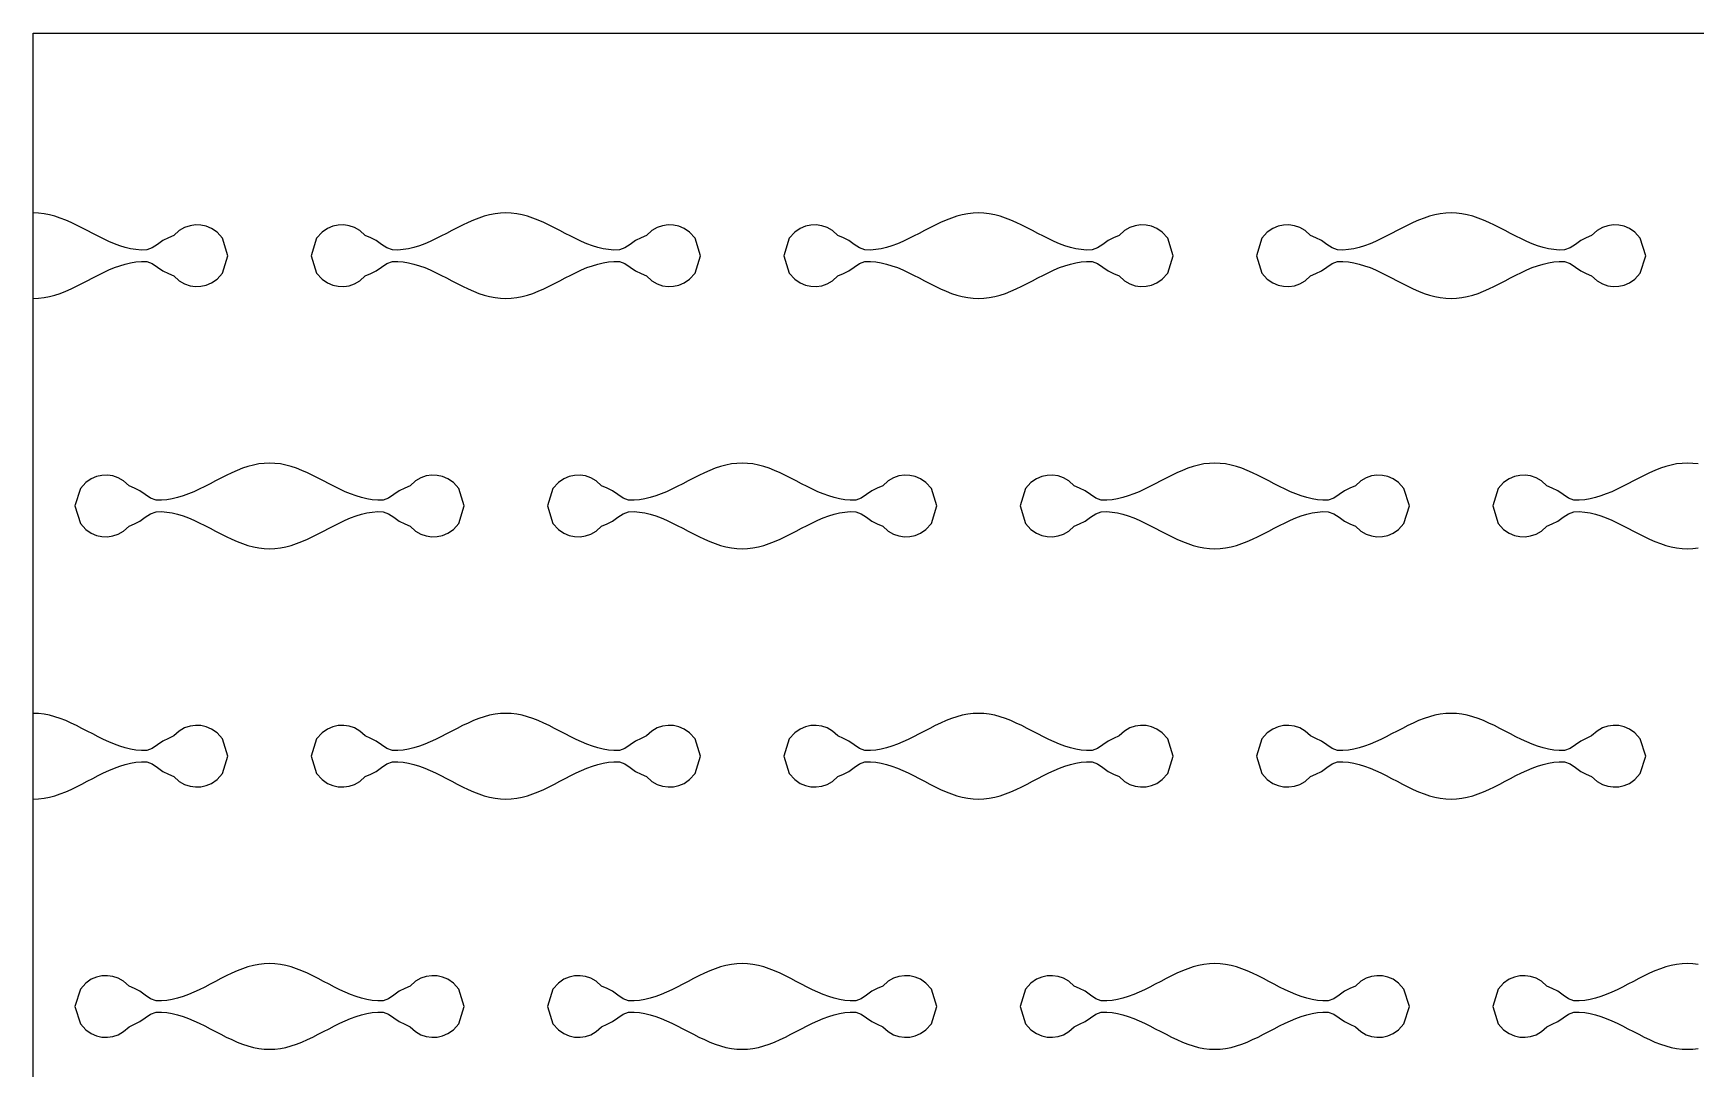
# Model space of a CAD drawing. Header units: millimetres. Extents: x 0 to 120, y 0 to 70.
# Drawn here: x 0 to 59.8, y 32.8 to 70 of the extents above; entities that cross this region are included whole.
import ezdxf

# ---------------------------------------------------------------- set-up
doc = ezdxf.new("R2010")
doc.units = ezdxf.units.MM
doc.layers.add('CUT', color=1, linetype='CONTINUOUS')

msp = doc.modelspace()

# ---------------------------------------------------------------- linework, layer by layer
at = {"layer": 'CUT'}
for points in [[(0, 70), (120, 70), (120, 0), (0, 0), (0, 70)], [(0, 60.46), (0, 60.46), (0.1944, 60.4678), (0.3889, 60.4909), (0.5833, 60.5289), (0.7778, 60.5808), (0.9722, 60.6454), (1.1667, 60.7213), (1.3611, 60.8067), (1.5556, 60.8996), (1.75, 60.9978), (1.9444, 61.0991), (2.1389, 61.2011), (2.3333, 61.3014), (2.5278, 61.3978), (2.7222, 61.488), (2.9167, 61.5698), (3.1111, 61.6414), (3.3056, 61.7012), (3.5, 61.7477), (3.6944, 61.7799), (3.8889, 61.797), (4.0833, 61.793), (4.2778, 61.7199), (4.4722, 61.5914), (4.6667, 61.4541), (4.8611, 61.3579), (5.0556, 61.2712), (5.25, 61.0954), (5.4444, 60.9852), (5.6389, 60.9203), (5.8333, 60.8927), (6.0278, 60.8996), (6.2222, 60.9418), (6.4167, 61.0236), (6.6111, 61.1567), (6.8056, 61.3728), (7, 62), (7, 62), (6.8056, 62.6272), (6.6111, 62.8433), (6.4167, 62.9764), (6.2222, 63.0582), (6.0278, 63.1004), (5.8333, 63.1073), (5.6389, 63.0797), (5.4444, 63.0148), (5.25, 62.9046), (5.0556, 62.7288), (4.8611, 62.6421), (4.6667, 62.5459), (4.4722, 62.4086), (4.2778, 62.2801), (4.0833, 62.207), (3.8889, 62.203), (3.6944, 62.2201), (3.5, 62.2523), (3.3056, 62.2988), (3.1111, 62.3586), (2.9167, 62.4302), (2.7222, 62.512), (2.5278, 62.6022), (2.3333, 62.6986), (2.1389, 62.7989), (1.9444, 62.9009), (1.75, 63.0022), (1.5556, 63.1004), (1.3611, 63.1933), (1.1667, 63.2787), (0.9722, 63.3546), (0.7778, 63.4192), (0.5833, 63.4711), (0.3889, 63.5091), (0.1944, 63.5322), (0, 63.54), (0, 63.54)], [(10, 62), (10.1944, 61.3728), (10.3889, 61.1567), (10.5833, 61.0236), (10.7778, 60.9418), (10.9722, 60.8996), (11.1667, 60.8927), (11.3611, 60.9203), (11.5556, 60.9852), (11.75, 61.0954), (11.9444, 61.2712), (12.1389, 61.3579), (12.3333, 61.4541), (12.5278, 61.5914), (12.7222, 61.7199), (12.9167, 61.793), (13.1111, 61.797), (13.3056, 61.7799), (13.5, 61.7477), (13.6944, 61.7012), (13.8889, 61.6414), (14.0833, 61.5698), (14.2778, 61.488), (14.4722, 61.3978), (14.6667, 61.3014), (14.8611, 61.2011), (15.0556, 61.0991), (15.25, 60.9978), (15.4444, 60.8996), (15.6389, 60.8067), (15.8333, 60.7213), (16.0278, 60.6454), (16.2222, 60.5808), (16.4167, 60.5289), (16.6111, 60.4909), (16.8056, 60.4678), (17, 60.46), (17.1944, 60.4678), (17.3889, 60.4909), (17.5833, 60.5289), (17.7778, 60.5808), (17.9722, 60.6454), (18.1667, 60.7213), (18.3611, 60.8067), (18.5556, 60.8996), (18.75, 60.9978), (18.9444, 61.0991), (19.1389, 61.2011), (19.3333, 61.3014), (19.5278, 61.3978), (19.7222, 61.488), (19.9167, 61.5698), (20.1111, 61.6414), (20.3056, 61.7012), (20.5, 61.7477), (20.6944, 61.7799), (20.8889, 61.797), (21.0833, 61.793), (21.2778, 61.7199), (21.4722, 61.5914), (21.6667, 61.4541), (21.8611, 61.3579), (22.0556, 61.2712), (22.25, 61.0954), (22.4444, 60.9852), (22.6389, 60.9203), (22.8333, 60.8927), (23.0278, 60.8996), (23.2222, 60.9418), (23.4167, 61.0236), (23.6111, 61.1567), (23.8056, 61.3728), (24, 62), (24, 62), (23.8056, 62.6272), (23.6111, 62.8433), (23.4167, 62.9764), (23.2222, 63.0582), (23.0278, 63.1004), (22.8333, 63.1073), (22.6389, 63.0797), (22.4444, 63.0148), (22.25, 62.9046), (22.0556, 62.7288), (21.8611, 62.6421), (21.6667, 62.5459), (21.4722, 62.4086), (21.2778, 62.2801), (21.0833, 62.207), (20.8889, 62.203), (20.6944, 62.2201), (20.5, 62.2523), (20.3056, 62.2988), (20.1111, 62.3586), (19.9167, 62.4302), (19.7222, 62.512), (19.5278, 62.6022), (19.3333, 62.6986), (19.1389, 62.7989), (18.9444, 62.9009), (18.75, 63.0022), (18.5556, 63.1004), (18.3611, 63.1933), (18.1667, 63.2787), (17.9722, 63.3546), (17.7778, 63.4192), (17.5833, 63.4711), (17.3889, 63.5091), (17.1944, 63.5322), (17, 63.54), (16.8056, 63.5322), (16.6111, 63.5091), (16.4167, 63.4711), (16.2222, 63.4192), (16.0278, 63.3546), (15.8333, 63.2787), (15.6389, 63.1933), (15.4444, 63.1004), (15.25, 63.0022), (15.0556, 62.9009), (14.8611, 62.7989), (14.6667, 62.6986), (14.4722, 62.6022), (14.2778, 62.512), (14.0833, 62.4302), (13.8889, 62.3586), (13.6944, 62.2988), (13.5, 62.2523), (13.3056, 62.2201), (13.1111, 62.203), (12.9167, 62.207), (12.7222, 62.2801), (12.5278, 62.4086), (12.3333, 62.5459), (12.1389, 62.6421), (11.9444, 62.7288), (11.75, 62.9046), (11.5556, 63.0148), (11.3611, 63.0797), (11.1667, 63.1073), (10.9722, 63.1004), (10.7778, 63.0582), (10.5833, 62.9764), (10.3889, 62.8433), (10.1944, 62.6272), (10, 62), (10, 62)], [(27, 62), (27.1944, 61.3728), (27.3889, 61.1567), (27.5833, 61.0236), (27.7778, 60.9418), (27.9722, 60.8996), (28.1667, 60.8927), (28.3611, 60.9203), (28.5556, 60.9852), (28.75, 61.0954), (28.9444, 61.2712), (29.1389, 61.3579), (29.3333, 61.4541), (29.5278, 61.5914), (29.7222, 61.7199), (29.9167, 61.793), (30.1111, 61.797), (30.3056, 61.7799), (30.5, 61.7477), (30.6944, 61.7012), (30.8889, 61.6414), (31.0833, 61.5698), (31.2778, 61.488), (31.4722, 61.3978), (31.6667, 61.3014), (31.8611, 61.2011), (32.0556, 61.0991), (32.25, 60.9978), (32.4444, 60.8996), (32.6389, 60.8067), (32.8333, 60.7213), (33.0278, 60.6454), (33.2222, 60.5808), (33.4167, 60.5289), (33.6111, 60.4909), (33.8056, 60.4678), (34, 60.46), (34.1944, 60.4678), (34.3889, 60.4909), (34.5833, 60.5289), (34.7778, 60.5808), (34.9722, 60.6454), (35.1667, 60.7213), (35.3611, 60.8067), (35.5556, 60.8996), (35.75, 60.9978), (35.9444, 61.0991), (36.1389, 61.2011), (36.3333, 61.3014), (36.5278, 61.3978), (36.7222, 61.488), (36.9167, 61.5698), (37.1111, 61.6414), (37.3056, 61.7012), (37.5, 61.7477), (37.6944, 61.7799), (37.8889, 61.797), (38.0833, 61.793), (38.2778, 61.7199), (38.4722, 61.5914), (38.6667, 61.4541), (38.8611, 61.3579), (39.0556, 61.2712), (39.25, 61.0954), (39.4444, 60.9852), (39.6389, 60.9203), (39.8333, 60.8927), (40.0278, 60.8996), (40.2222, 60.9418), (40.4167, 61.0236), (40.6111, 61.1567), (40.8056, 61.3728), (41, 62), (41, 62), (40.8056, 62.6272), (40.6111, 62.8433), (40.4167, 62.9764), (40.2222, 63.0582), (40.0278, 63.1004), (39.8333, 63.1073), (39.6389, 63.0797), (39.4444, 63.0148), (39.25, 62.9046), (39.0556, 62.7288), (38.8611, 62.6421), (38.6667, 62.5459), (38.4722, 62.4086), (38.2778, 62.2801), (38.0833, 62.207), (37.8889, 62.203), (37.6944, 62.2201), (37.5, 62.2523), (37.3056, 62.2988), (37.1111, 62.3586), (36.9167, 62.4302), (36.7222, 62.512), (36.5278, 62.6022), (36.3333, 62.6986), (36.1389, 62.7989), (35.9444, 62.9009), (35.75, 63.0022), (35.5556, 63.1004), (35.3611, 63.1933), (35.1667, 63.2787), (34.9722, 63.3546), (34.7778, 63.4192), (34.5833, 63.4711), (34.3889, 63.5091), (34.1944, 63.5322), (34, 63.54), (33.8056, 63.5322), (33.6111, 63.5091), (33.4167, 63.4711), (33.2222, 63.4192), (33.0278, 63.3546), (32.8333, 63.2787), (32.6389, 63.1933), (32.4444, 63.1004), (32.25, 63.0022), (32.0556, 62.9009), (31.8611, 62.7989), (31.6667, 62.6986), (31.4722, 62.6022), (31.2778, 62.512), (31.0833, 62.4302), (30.8889, 62.3586), (30.6944, 62.2988), (30.5, 62.2523), (30.3056, 62.2201), (30.1111, 62.203), (29.9167, 62.207), (29.7222, 62.2801), (29.5278, 62.4086), (29.3333, 62.5459), (29.1389, 62.6421), (28.9444, 62.7288), (28.75, 62.9046), (28.5556, 63.0148), (28.3611, 63.0797), (28.1667, 63.1073), (27.9722, 63.1004), (27.7778, 63.0582), (27.5833, 62.9764), (27.3889, 62.8433), (27.1944, 62.6272), (27, 62), (27, 62)], [(44, 62), (44.1944, 61.3728), (44.3889, 61.1567), (44.5833, 61.0236), (44.7778, 60.9418), (44.9722, 60.8996), (45.1667, 60.8927), (45.3611, 60.9203), (45.5556, 60.9852), (45.75, 61.0954), (45.9444, 61.2712), (46.1389, 61.3579), (46.3333, 61.4541), (46.5278, 61.5914), (46.7222, 61.7199), (46.9167, 61.793), (47.1111, 61.797), (47.3056, 61.7799), (47.5, 61.7477), (47.6944, 61.7012), (47.8889, 61.6414), (48.0833, 61.5698), (48.2778, 61.488), (48.4722, 61.3978), (48.6667, 61.3014), (48.8611, 61.2011), (49.0556, 61.0991), (49.25, 60.9978), (49.4444, 60.8996), (49.6389, 60.8067), (49.8333, 60.7213), (50.0278, 60.6454), (50.2222, 60.5808), (50.4167, 60.5289), (50.6111, 60.4909), (50.8056, 60.4678), (51, 60.46), (51.1944, 60.4678), (51.3889, 60.4909), (51.5833, 60.5289), (51.7778, 60.5808), (51.9722, 60.6454), (52.1667, 60.7213), (52.3611, 60.8067), (52.5556, 60.8996), (52.75, 60.9978), (52.9444, 61.0991), (53.1389, 61.2011), (53.3333, 61.3014), (53.5278, 61.3978), (53.7222, 61.488), (53.9167, 61.5698), (54.1111, 61.6414), (54.3056, 61.7012), (54.5, 61.7477), (54.6944, 61.7799), (54.8889, 61.797), (55.0833, 61.793), (55.2778, 61.7199), (55.4722, 61.5914), (55.6667, 61.4541), (55.8611, 61.3579), (56.0556, 61.2712), (56.25, 61.0954), (56.4444, 60.9852), (56.6389, 60.9203), (56.8333, 60.8927), (57.0278, 60.8996), (57.2222, 60.9418), (57.4167, 61.0236), (57.6111, 61.1567), (57.8056, 61.3728), (58, 62), (58, 62), (57.8056, 62.6272), (57.6111, 62.8433), (57.4167, 62.9764), (57.2222, 63.0582), (57.0278, 63.1004), (56.8333, 63.1073), (56.6389, 63.0797), (56.4444, 63.0148), (56.25, 62.9046), (56.0556, 62.7288), (55.8611, 62.6421), (55.6667, 62.5459), (55.4722, 62.4086), (55.2778, 62.2801), (55.0833, 62.207), (54.8889, 62.203), (54.6944, 62.2201), (54.5, 62.2523), (54.3056, 62.2988), (54.1111, 62.3586), (53.9167, 62.4302), (53.7222, 62.512), (53.5278, 62.6022), (53.3333, 62.6986), (53.1389, 62.7989), (52.9444, 62.9009), (52.75, 63.0022), (52.5556, 63.1004), (52.3611, 63.1933), (52.1667, 63.2787), (51.9722, 63.3546), (51.7778, 63.4192), (51.5833, 63.4711), (51.3889, 63.5091), (51.1944, 63.5322), (51, 63.54), (50.8056, 63.5322), (50.6111, 63.5091), (50.4167, 63.4711), (50.2222, 63.4192), (50.0278, 63.3546), (49.8333, 63.2787), (49.6389, 63.1933), (49.4444, 63.1004), (49.25, 63.0022), (49.0556, 62.9009), (48.8611, 62.7989), (48.6667, 62.6986), (48.4722, 62.6022), (48.2778, 62.512), (48.0833, 62.4302), (47.8889, 62.3586), (47.6944, 62.2988), (47.5, 62.2523), (47.3056, 62.2201), (47.1111, 62.203), (46.9167, 62.207), (46.7222, 62.2801), (46.5278, 62.4086), (46.3333, 62.5459), (46.1389, 62.6421), (45.9444, 62.7288), (45.75, 62.9046), (45.5556, 63.0148), (45.3611, 63.0797), (45.1667, 63.1073), (44.9722, 63.1004), (44.7778, 63.0582), (44.5833, 62.9764), (44.3889, 62.8433), (44.1944, 62.6272), (44, 62), (44, 62)], [(1.5, 53), (1.6944, 52.3728), (1.8889, 52.1567), (2.0833, 52.0236), (2.2778, 51.9418), (2.4722, 51.8996), (2.6667, 51.8927), (2.8611, 51.9203), (3.0556, 51.9852), (3.25, 52.0954), (3.4444, 52.2712), (3.6389, 52.3579), (3.8333, 52.4541), (4.0278, 52.5914), (4.2222, 52.7199), (4.4167, 52.793), (4.6111, 52.797), (4.8056, 52.7799), (5, 52.7477), (5.1944, 52.7012), (5.3889, 52.6414), (5.5833, 52.5698), (5.7778, 52.488), (5.9722, 52.3978), (6.1667, 52.3014), (6.3611, 52.2011), (6.5556, 52.0991), (6.75, 51.9978), (6.9444, 51.8996), (7.1389, 51.8067), (7.3333, 51.7213), (7.5278, 51.6454), (7.7222, 51.5808), (7.9167, 51.5289), (8.1111, 51.4909), (8.3056, 51.4678), (8.5, 51.46), (8.6944, 51.4678), (8.8889, 51.4909), (9.0833, 51.5289), (9.2778, 51.5808), (9.4722, 51.6454), (9.6667, 51.7213), (9.8611, 51.8067), (10.0556, 51.8996), (10.25, 51.9978), (10.4444, 52.0991), (10.6389, 52.2011), (10.8333, 52.3014), (11.0278, 52.3978), (11.2222, 52.488), (11.4167, 52.5698), (11.6111, 52.6414), (11.8056, 52.7012), (12, 52.7477), (12.1944, 52.7799), (12.3889, 52.797), (12.5833, 52.793), (12.7778, 52.7199), (12.9722, 52.5914), (13.1667, 52.4541), (13.3611, 52.3579), (13.5556, 52.2712), (13.75, 52.0954), (13.9444, 51.9852), (14.1389, 51.9203), (14.3333, 51.8927), (14.5278, 51.8996), (14.7222, 51.9418), (14.9167, 52.0236), (15.1111, 52.1567), (15.3056, 52.3728), (15.5, 53), (15.5, 53), (15.3056, 53.6272), (15.1111, 53.8433), (14.9167, 53.9764), (14.7222, 54.0582), (14.5278, 54.1004), (14.3333, 54.1073), (14.1389, 54.0797), (13.9444, 54.0148), (13.75, 53.9046), (13.5556, 53.7288), (13.3611, 53.6421), (13.1667, 53.5459), (12.9722, 53.4086), (12.7778, 53.2801), (12.5833, 53.207), (12.3889, 53.203), (12.1944, 53.2201), (12, 53.2523), (11.8056, 53.2988), (11.6111, 53.3586), (11.4167, 53.4302), (11.2222, 53.512), (11.0278, 53.6022), (10.8333, 53.6986), (10.6389, 53.7989), (10.4444, 53.9009), (10.25, 54.0022), (10.0556, 54.1004), (9.8611, 54.1933), (9.6667, 54.2787), (9.4722, 54.3546), (9.2778, 54.4192), (9.0833, 54.4711), (8.8889, 54.5091), (8.6944, 54.5322), (8.5, 54.54), (8.3056, 54.5322), (8.1111, 54.5091), (7.9167, 54.4711), (7.7222, 54.4192), (7.5278, 54.3546), (7.3333, 54.2787), (7.1389, 54.1933), (6.9444, 54.1004), (6.75, 54.0022), (6.5556, 53.9009), (6.3611, 53.7989), (6.1667, 53.6986), (5.9722, 53.6022), (5.7778, 53.512), (5.5833, 53.4302), (5.3889, 53.3586), (5.1944, 53.2988), (5, 53.2523), (4.8056, 53.2201), (4.6111, 53.203), (4.4167, 53.207), (4.2222, 53.2801), (4.0278, 53.4086), (3.8333, 53.5459), (3.6389, 53.6421), (3.4444, 53.7288), (3.25, 53.9046), (3.0556, 54.0148), (2.8611, 54.0797), (2.6667, 54.1073), (2.4722, 54.1004), (2.2778, 54.0582), (2.0833, 53.9764), (1.8889, 53.8433), (1.6944, 53.6272), (1.5, 53), (1.5, 53)], [(18.5, 53), (18.6944, 52.3728), (18.8889, 52.1567), (19.0833, 52.0236), (19.2778, 51.9418), (19.4722, 51.8996), (19.6667, 51.8927), (19.8611, 51.9203), (20.0556, 51.9852), (20.25, 52.0954), (20.4444, 52.2712), (20.6389, 52.3579), (20.8333, 52.4541), (21.0278, 52.5914), (21.2222, 52.7199), (21.4167, 52.793), (21.6111, 52.797), (21.8056, 52.7799), (22, 52.7477), (22.1944, 52.7012), (22.3889, 52.6414), (22.5833, 52.5698), (22.7778, 52.488), (22.9722, 52.3978), (23.1667, 52.3014), (23.3611, 52.2011), (23.5556, 52.0991), (23.75, 51.9978), (23.9444, 51.8996), (24.1389, 51.8067), (24.3333, 51.7213), (24.5278, 51.6454), (24.7222, 51.5808), (24.9167, 51.5289), (25.1111, 51.4909), (25.3056, 51.4678), (25.5, 51.46), (25.6944, 51.4678), (25.8889, 51.4909), (26.0833, 51.5289), (26.2778, 51.5808), (26.4722, 51.6454), (26.6667, 51.7213), (26.8611, 51.8067), (27.0556, 51.8996), (27.25, 51.9978), (27.4444, 52.0991), (27.6389, 52.2011), (27.8333, 52.3014), (28.0278, 52.3978), (28.2222, 52.488), (28.4167, 52.5698), (28.6111, 52.6414), (28.8056, 52.7012), (29, 52.7477), (29.1944, 52.7799), (29.3889, 52.797), (29.5833, 52.793), (29.7778, 52.7199), (29.9722, 52.5914), (30.1667, 52.4541), (30.3611, 52.3579), (30.5556, 52.2712), (30.75, 52.0954), (30.9444, 51.9852), (31.1389, 51.9203), (31.3333, 51.8927), (31.5278, 51.8996), (31.7222, 51.9418), (31.9167, 52.0236), (32.1111, 52.1567), (32.3056, 52.3728), (32.5, 53), (32.5, 53), (32.3056, 53.6272), (32.1111, 53.8433), (31.9167, 53.9764), (31.7222, 54.0582), (31.5278, 54.1004), (31.3333, 54.1073), (31.1389, 54.0797), (30.9444, 54.0148), (30.75, 53.9046), (30.5556, 53.7288), (30.3611, 53.6421), (30.1667, 53.5459), (29.9722, 53.4086), (29.7778, 53.2801), (29.5833, 53.207), (29.3889, 53.203), (29.1944, 53.2201), (29, 53.2523), (28.8056, 53.2988), (28.6111, 53.3586), (28.4167, 53.4302), (28.2222, 53.512), (28.0278, 53.6022), (27.8333, 53.6986), (27.6389, 53.7989), (27.4444, 53.9009), (27.25, 54.0022), (27.0556, 54.1004), (26.8611, 54.1933), (26.6667, 54.2787), (26.4722, 54.3546), (26.2778, 54.4192), (26.0833, 54.4711), (25.8889, 54.5091), (25.6944, 54.5322), (25.5, 54.54), (25.3056, 54.5322), (25.1111, 54.5091), (24.9167, 54.4711), (24.7222, 54.4192), (24.5278, 54.3546), (24.3333, 54.2787), (24.1389, 54.1933), (23.9444, 54.1004), (23.75, 54.0022), (23.5556, 53.9009), (23.3611, 53.7989), (23.1667, 53.6986), (22.9722, 53.6022), (22.7778, 53.512), (22.5833, 53.4302), (22.3889, 53.3586), (22.1944, 53.2988), (22, 53.2523), (21.8056, 53.2201), (21.6111, 53.203), (21.4167, 53.207), (21.2222, 53.2801), (21.0278, 53.4086), (20.8333, 53.5459), (20.6389, 53.6421), (20.4444, 53.7288), (20.25, 53.9046), (20.0556, 54.0148), (19.8611, 54.0797), (19.6667, 54.1073), (19.4722, 54.1004), (19.2778, 54.0582), (19.0833, 53.9764), (18.8889, 53.8433), (18.6944, 53.6272), (18.5, 53), (18.5, 53)], [(35.5, 53), (35.6944, 52.3728), (35.8889, 52.1567), (36.0833, 52.0236), (36.2778, 51.9418), (36.4722, 51.8996), (36.6667, 51.8927), (36.8611, 51.9203), (37.0556, 51.9852), (37.25, 52.0954), (37.4444, 52.2712), (37.6389, 52.3579), (37.8333, 52.4541), (38.0278, 52.5914), (38.2222, 52.7199), (38.4167, 52.793), (38.6111, 52.797), (38.8056, 52.7799), (39, 52.7477), (39.1944, 52.7012), (39.3889, 52.6414), (39.5833, 52.5698), (39.7778, 52.488), (39.9722, 52.3978), (40.1667, 52.3014), (40.3611, 52.2011), (40.5556, 52.0991), (40.75, 51.9978), (40.9444, 51.8996), (41.1389, 51.8067), (41.3333, 51.7213), (41.5278, 51.6454), (41.7222, 51.5808), (41.9167, 51.5289), (42.1111, 51.4909), (42.3056, 51.4678), (42.5, 51.46), (42.6944, 51.4678), (42.8889, 51.4909), (43.0833, 51.5289), (43.2778, 51.5808), (43.4722, 51.6454), (43.6667, 51.7213), (43.8611, 51.8067), (44.0556, 51.8996), (44.25, 51.9978), (44.4444, 52.0991), (44.6389, 52.2011), (44.8333, 52.3014), (45.0278, 52.3978), (45.2222, 52.488), (45.4167, 52.5698), (45.6111, 52.6414), (45.8056, 52.7012), (46, 52.7477), (46.1944, 52.7799), (46.3889, 52.797), (46.5833, 52.793), (46.7778, 52.7199), (46.9722, 52.5914), (47.1667, 52.4541), (47.3611, 52.3579), (47.5556, 52.2712), (47.75, 52.0954), (47.9444, 51.9852), (48.1389, 51.9203), (48.3333, 51.8927), (48.5278, 51.8996), (48.7222, 51.9418), (48.9167, 52.0236), (49.1111, 52.1567), (49.3056, 52.3728), (49.5, 53), (49.5, 53), (49.3056, 53.6272), (49.1111, 53.8433), (48.9167, 53.9764), (48.7222, 54.0582), (48.5278, 54.1004), (48.3333, 54.1073), (48.1389, 54.0797), (47.9444, 54.0148), (47.75, 53.9046), (47.5556, 53.7288), (47.3611, 53.6421), (47.1667, 53.5459), (46.9722, 53.4086), (46.7778, 53.2801), (46.5833, 53.207), (46.3889, 53.203), (46.1944, 53.2201), (46, 53.2523), (45.8056, 53.2988), (45.6111, 53.3586), (45.4167, 53.4302), (45.2222, 53.512), (45.0278, 53.6022), (44.8333, 53.6986), (44.6389, 53.7989), (44.4444, 53.9009), (44.25, 54.0022), (44.0556, 54.1004), (43.8611, 54.1933), (43.6667, 54.2787), (43.4722, 54.3546), (43.2778, 54.4192), (43.0833, 54.4711), (42.8889, 54.5091), (42.6944, 54.5322), (42.5, 54.54), (42.3056, 54.5322), (42.1111, 54.5091), (41.9167, 54.4711), (41.7222, 54.4192), (41.5278, 54.3546), (41.3333, 54.2787), (41.1389, 54.1933), (40.9444, 54.1004), (40.75, 54.0022), (40.5556, 53.9009), (40.3611, 53.7989), (40.1667, 53.6986), (39.9722, 53.6022), (39.7778, 53.512), (39.5833, 53.4302), (39.3889, 53.3586), (39.1944, 53.2988), (39, 53.2523), (38.8056, 53.2201), (38.6111, 53.203), (38.4167, 53.207), (38.2222, 53.2801), (38.0278, 53.4086), (37.8333, 53.5459), (37.6389, 53.6421), (37.4444, 53.7288), (37.25, 53.9046), (37.0556, 54.0148), (36.8611, 54.0797), (36.6667, 54.1073), (36.4722, 54.1004), (36.2778, 54.0582), (36.0833, 53.9764), (35.8889, 53.8433), (35.6944, 53.6272), (35.5, 53), (35.5, 53)], [(59.8889, 54.5091), (59.6944, 54.5322), (59.5, 54.54), (59.3056, 54.5322), (59.1111, 54.5091), (58.9167, 54.4711), (58.7222, 54.4192), (58.5278, 54.3546), (58.3333, 54.2787), (58.1389, 54.1933), (57.9444, 54.1004), (57.75, 54.0022), (57.5556, 53.9009), (57.3611, 53.7989), (57.1667, 53.6986), (56.9722, 53.6022), (56.7778, 53.512), (56.5833, 53.4302), (56.3889, 53.3586), (56.1944, 53.2988), (56, 53.2523), (55.8056, 53.2201), (55.6111, 53.203), (55.4167, 53.207), (55.2222, 53.2801), (55.0278, 53.4086), (54.8333, 53.5459), (54.6389, 53.6421), (54.4444, 53.7288), (54.25, 53.9046), (54.0556, 54.0148), (53.8611, 54.0797), (53.6667, 54.1073), (53.4722, 54.1004), (53.2778, 54.0582), (53.0833, 53.9764), (52.8889, 53.8433), (52.6944, 53.6272), (52.5, 53), (52.5, 53)], [(52.5, 53), (52.6944, 52.3728), (52.8889, 52.1567), (53.0833, 52.0236), (53.2778, 51.9418), (53.4722, 51.8996), (53.6667, 51.8927), (53.8611, 51.9203), (54.0556, 51.9852), (54.25, 52.0954), (54.4444, 52.2712), (54.6389, 52.3579), (54.8333, 52.4541), (55.0278, 52.5914), (55.2222, 52.7199), (55.4167, 52.793), (55.6111, 52.797), (55.8056, 52.7799), (56, 52.7477), (56.1944, 52.7012), (56.3889, 52.6414), (56.5833, 52.5698), (56.7778, 52.488), (56.9722, 52.3978), (57.1667, 52.3014), (57.3611, 52.2011), (57.5556, 52.0991), (57.75, 51.9978), (57.9444, 51.8996), (58.1389, 51.8067), (58.3333, 51.7213), (58.5278, 51.6454), (58.7222, 51.5808), (58.9167, 51.5289), (59.1111, 51.4909), (59.3056, 51.4678), (59.5, 51.46), (59.6944, 51.4678), (59.8889, 51.4909)], [(0, 42.46), (0, 42.46), (0.1944, 42.4678), (0.3889, 42.4909), (0.5833, 42.5289), (0.7778, 42.5808), (0.9722, 42.6454), (1.1667, 42.7213), (1.3611, 42.8067), (1.5556, 42.8996), (1.75, 42.9978), (1.9444, 43.0991), (2.1389, 43.2011), (2.3333, 43.3014), (2.5278, 43.3978), (2.7222, 43.488), (2.9167, 43.5698), (3.1111, 43.6414), (3.3056, 43.7012), (3.5, 43.7477), (3.6944, 43.7799), (3.8889, 43.797), (4.0833, 43.793), (4.2778, 43.7199), (4.4722, 43.5914), (4.6667, 43.4541), (4.8611, 43.3579), (5.0556, 43.2712), (5.25, 43.0954), (5.4444, 42.9852), (5.6389, 42.9203), (5.8333, 42.8927), (6.0278, 42.8996), (6.2222, 42.9418), (6.4167, 43.0236), (6.6111, 43.1567), (6.8056, 43.3728), (7, 44), (7, 44), (6.8056, 44.6272), (6.6111, 44.8433), (6.4167, 44.9764), (6.2222, 45.0582), (6.0278, 45.1004), (5.8333, 45.1073), (5.6389, 45.0797), (5.4444, 45.0148), (5.25, 44.9046), (5.0556, 44.7288), (4.8611, 44.6421), (4.6667, 44.5459), (4.4722, 44.4086), (4.2778, 44.2801), (4.0833, 44.207), (3.8889, 44.203), (3.6944, 44.2201), (3.5, 44.2523), (3.3056, 44.2988), (3.1111, 44.3586), (2.9167, 44.4302), (2.7222, 44.512), (2.5278, 44.6022), (2.3333, 44.6986), (2.1389, 44.7989), (1.9444, 44.9009), (1.75, 45.0022), (1.5556, 45.1004), (1.3611, 45.1933), (1.1667, 45.2787), (0.9722, 45.3546), (0.7778, 45.4192), (0.5833, 45.4711), (0.3889, 45.5091), (0.1944, 45.5322), (0, 45.54), (0, 45.54)], [(10, 44), (10.1944, 43.3728), (10.3889, 43.1567), (10.5833, 43.0236), (10.7778, 42.9418), (10.9722, 42.8996), (11.1667, 42.8927), (11.3611, 42.9203), (11.5556, 42.9852), (11.75, 43.0954), (11.9444, 43.2712), (12.1389, 43.3579), (12.3333, 43.4541), (12.5278, 43.5914), (12.7222, 43.7199), (12.9167, 43.793), (13.1111, 43.797), (13.3056, 43.7799), (13.5, 43.7477), (13.6944, 43.7012), (13.8889, 43.6414), (14.0833, 43.5698), (14.2778, 43.488), (14.4722, 43.3978), (14.6667, 43.3014), (14.8611, 43.2011), (15.0556, 43.0991), (15.25, 42.9978), (15.4444, 42.8996), (15.6389, 42.8067), (15.8333, 42.7213), (16.0278, 42.6454), (16.2222, 42.5808), (16.4167, 42.5289), (16.6111, 42.4909), (16.8056, 42.4678), (17, 42.46), (17.1944, 42.4678), (17.3889, 42.4909), (17.5833, 42.5289), (17.7778, 42.5808), (17.9722, 42.6454), (18.1667, 42.7213), (18.3611, 42.8067), (18.5556, 42.8996), (18.75, 42.9978), (18.9444, 43.0991), (19.1389, 43.2011), (19.3333, 43.3014), (19.5278, 43.3978), (19.7222, 43.488), (19.9167, 43.5698), (20.1111, 43.6414), (20.3056, 43.7012), (20.5, 43.7477), (20.6944, 43.7799), (20.8889, 43.797), (21.0833, 43.793), (21.2778, 43.7199), (21.4722, 43.5914), (21.6667, 43.4541), (21.8611, 43.3579), (22.0556, 43.2712), (22.25, 43.0954), (22.4444, 42.9852), (22.6389, 42.9203), (22.8333, 42.8927), (23.0278, 42.8996), (23.2222, 42.9418), (23.4167, 43.0236), (23.6111, 43.1567), (23.8056, 43.3728), (24, 44), (24, 44), (23.8056, 44.6272), (23.6111, 44.8433), (23.4167, 44.9764), (23.2222, 45.0582), (23.0278, 45.1004), (22.8333, 45.1073), (22.6389, 45.0797), (22.4444, 45.0148), (22.25, 44.9046), (22.0556, 44.7288), (21.8611, 44.6421), (21.6667, 44.5459), (21.4722, 44.4086), (21.2778, 44.2801), (21.0833, 44.207), (20.8889, 44.203), (20.6944, 44.2201), (20.5, 44.2523), (20.3056, 44.2988), (20.1111, 44.3586), (19.9167, 44.4302), (19.7222, 44.512), (19.5278, 44.6022), (19.3333, 44.6986), (19.1389, 44.7989), (18.9444, 44.9009), (18.75, 45.0022), (18.5556, 45.1004), (18.3611, 45.1933), (18.1667, 45.2787), (17.9722, 45.3546), (17.7778, 45.4192), (17.5833, 45.4711), (17.3889, 45.5091), (17.1944, 45.5322), (17, 45.54), (16.8056, 45.5322), (16.6111, 45.5091), (16.4167, 45.4711), (16.2222, 45.4192), (16.0278, 45.3546), (15.8333, 45.2787), (15.6389, 45.1933), (15.4444, 45.1004), (15.25, 45.0022), (15.0556, 44.9009), (14.8611, 44.7989), (14.6667, 44.6986), (14.4722, 44.6022), (14.2778, 44.512), (14.0833, 44.4302), (13.8889, 44.3586), (13.6944, 44.2988), (13.5, 44.2523), (13.3056, 44.2201), (13.1111, 44.203), (12.9167, 44.207), (12.7222, 44.2801), (12.5278, 44.4086), (12.3333, 44.5459), (12.1389, 44.6421), (11.9444, 44.7288), (11.75, 44.9046), (11.5556, 45.0148), (11.3611, 45.0797), (11.1667, 45.1073), (10.9722, 45.1004), (10.7778, 45.0582), (10.5833, 44.9764), (10.3889, 44.8433), (10.1944, 44.6272), (10, 44), (10, 44)], [(27, 44), (27.1944, 43.3728), (27.3889, 43.1567), (27.5833, 43.0236), (27.7778, 42.9418), (27.9722, 42.8996), (28.1667, 42.8927), (28.3611, 42.9203), (28.5556, 42.9852), (28.75, 43.0954), (28.9444, 43.2712), (29.1389, 43.3579), (29.3333, 43.4541), (29.5278, 43.5914), (29.7222, 43.7199), (29.9167, 43.793), (30.1111, 43.797), (30.3056, 43.7799), (30.5, 43.7477), (30.6944, 43.7012), (30.8889, 43.6414), (31.0833, 43.5698), (31.2778, 43.488), (31.4722, 43.3978), (31.6667, 43.3014), (31.8611, 43.2011), (32.0556, 43.0991), (32.25, 42.9978), (32.4444, 42.8996), (32.6389, 42.8067), (32.8333, 42.7213), (33.0278, 42.6454), (33.2222, 42.5808), (33.4167, 42.5289), (33.6111, 42.4909), (33.8056, 42.4678), (34, 42.46), (34.1944, 42.4678), (34.3889, 42.4909), (34.5833, 42.5289), (34.7778, 42.5808), (34.9722, 42.6454), (35.1667, 42.7213), (35.3611, 42.8067), (35.5556, 42.8996), (35.75, 42.9978), (35.9444, 43.0991), (36.1389, 43.2011), (36.3333, 43.3014), (36.5278, 43.3978), (36.7222, 43.488), (36.9167, 43.5698), (37.1111, 43.6414), (37.3056, 43.7012), (37.5, 43.7477), (37.6944, 43.7799), (37.8889, 43.797), (38.0833, 43.793), (38.2778, 43.7199), (38.4722, 43.5914), (38.6667, 43.4541), (38.8611, 43.3579), (39.0556, 43.2712), (39.25, 43.0954), (39.4444, 42.9852), (39.6389, 42.9203), (39.8333, 42.8927), (40.0278, 42.8996), (40.2222, 42.9418), (40.4167, 43.0236), (40.6111, 43.1567), (40.8056, 43.3728), (41, 44), (41, 44), (40.8056, 44.6272), (40.6111, 44.8433), (40.4167, 44.9764), (40.2222, 45.0582), (40.0278, 45.1004), (39.8333, 45.1073), (39.6389, 45.0797), (39.4444, 45.0148), (39.25, 44.9046), (39.0556, 44.7288), (38.8611, 44.6421), (38.6667, 44.5459), (38.4722, 44.4086), (38.2778, 44.2801), (38.0833, 44.207), (37.8889, 44.203), (37.6944, 44.2201), (37.5, 44.2523), (37.3056, 44.2988), (37.1111, 44.3586), (36.9167, 44.4302), (36.7222, 44.512), (36.5278, 44.6022), (36.3333, 44.6986), (36.1389, 44.7989), (35.9444, 44.9009), (35.75, 45.0022), (35.5556, 45.1004), (35.3611, 45.1933), (35.1667, 45.2787), (34.9722, 45.3546), (34.7778, 45.4192), (34.5833, 45.4711), (34.3889, 45.5091), (34.1944, 45.5322), (34, 45.54), (33.8056, 45.5322), (33.6111, 45.5091), (33.4167, 45.4711), (33.2222, 45.4192), (33.0278, 45.3546), (32.8333, 45.2787), (32.6389, 45.1933), (32.4444, 45.1004), (32.25, 45.0022), (32.0556, 44.9009), (31.8611, 44.7989), (31.6667, 44.6986), (31.4722, 44.6022), (31.2778, 44.512), (31.0833, 44.4302), (30.8889, 44.3586), (30.6944, 44.2988), (30.5, 44.2523), (30.3056, 44.2201), (30.1111, 44.203), (29.9167, 44.207), (29.7222, 44.2801), (29.5278, 44.4086), (29.3333, 44.5459), (29.1389, 44.6421), (28.9444, 44.7288), (28.75, 44.9046), (28.5556, 45.0148), (28.3611, 45.0797), (28.1667, 45.1073), (27.9722, 45.1004), (27.7778, 45.0582), (27.5833, 44.9764), (27.3889, 44.8433), (27.1944, 44.6272), (27, 44), (27, 44)], [(44, 44), (44.1944, 43.3728), (44.3889, 43.1567), (44.5833, 43.0236), (44.7778, 42.9418), (44.9722, 42.8996), (45.1667, 42.8927), (45.3611, 42.9203), (45.5556, 42.9852), (45.75, 43.0954), (45.9444, 43.2712), (46.1389, 43.3579), (46.3333, 43.4541), (46.5278, 43.5914), (46.7222, 43.7199), (46.9167, 43.793), (47.1111, 43.797), (47.3056, 43.7799), (47.5, 43.7477), (47.6944, 43.7012), (47.8889, 43.6414), (48.0833, 43.5698), (48.2778, 43.488), (48.4722, 43.3978), (48.6667, 43.3014), (48.8611, 43.2011), (49.0556, 43.0991), (49.25, 42.9978), (49.4444, 42.8996), (49.6389, 42.8067), (49.8333, 42.7213), (50.0278, 42.6454), (50.2222, 42.5808), (50.4167, 42.5289), (50.6111, 42.4909), (50.8056, 42.4678), (51, 42.46), (51.1944, 42.4678), (51.3889, 42.4909), (51.5833, 42.5289), (51.7778, 42.5808), (51.9722, 42.6454), (52.1667, 42.7213), (52.3611, 42.8067), (52.5556, 42.8996), (52.75, 42.9978), (52.9444, 43.0991), (53.1389, 43.2011), (53.3333, 43.3014), (53.5278, 43.3978), (53.7222, 43.488), (53.9167, 43.5698), (54.1111, 43.6414), (54.3056, 43.7012), (54.5, 43.7477), (54.6944, 43.7799), (54.8889, 43.797), (55.0833, 43.793), (55.2778, 43.7199), (55.4722, 43.5914), (55.6667, 43.4541), (55.8611, 43.3579), (56.0556, 43.2712), (56.25, 43.0954), (56.4444, 42.9852), (56.6389, 42.9203), (56.8333, 42.8927), (57.0278, 42.8996), (57.2222, 42.9418), (57.4167, 43.0236), (57.6111, 43.1567), (57.8056, 43.3728), (58, 44), (58, 44), (57.8056, 44.6272), (57.6111, 44.8433), (57.4167, 44.9764), (57.2222, 45.0582), (57.0278, 45.1004), (56.8333, 45.1073), (56.6389, 45.0797), (56.4444, 45.0148), (56.25, 44.9046), (56.0556, 44.7288), (55.8611, 44.6421), (55.6667, 44.5459), (55.4722, 44.4086), (55.2778, 44.2801), (55.0833, 44.207), (54.8889, 44.203), (54.6944, 44.2201), (54.5, 44.2523), (54.3056, 44.2988), (54.1111, 44.3586), (53.9167, 44.4302), (53.7222, 44.512), (53.5278, 44.6022), (53.3333, 44.6986), (53.1389, 44.7989), (52.9444, 44.9009), (52.75, 45.0022), (52.5556, 45.1004), (52.3611, 45.1933), (52.1667, 45.2787), (51.9722, 45.3546), (51.7778, 45.4192), (51.5833, 45.4711), (51.3889, 45.5091), (51.1944, 45.5322), (51, 45.54), (50.8056, 45.5322), (50.6111, 45.5091), (50.4167, 45.4711), (50.2222, 45.4192), (50.0278, 45.3546), (49.8333, 45.2787), (49.6389, 45.1933), (49.4444, 45.1004), (49.25, 45.0022), (49.0556, 44.9009), (48.8611, 44.7989), (48.6667, 44.6986), (48.4722, 44.6022), (48.2778, 44.512), (48.0833, 44.4302), (47.8889, 44.3586), (47.6944, 44.2988), (47.5, 44.2523), (47.3056, 44.2201), (47.1111, 44.203), (46.9167, 44.207), (46.7222, 44.2801), (46.5278, 44.4086), (46.3333, 44.5459), (46.1389, 44.6421), (45.9444, 44.7288), (45.75, 44.9046), (45.5556, 45.0148), (45.3611, 45.0797), (45.1667, 45.1073), (44.9722, 45.1004), (44.7778, 45.0582), (44.5833, 44.9764), (44.3889, 44.8433), (44.1944, 44.6272), (44, 44), (44, 44)], [(1.5, 35), (1.6944, 34.3728), (1.8889, 34.1567), (2.0833, 34.0236), (2.2778, 33.9418), (2.4722, 33.8996), (2.6667, 33.8927), (2.8611, 33.9203), (3.0556, 33.9852), (3.25, 34.0954), (3.4444, 34.2712), (3.6389, 34.3579), (3.8333, 34.4541), (4.0278, 34.5914), (4.2222, 34.7199), (4.4167, 34.793), (4.6111, 34.797), (4.8056, 34.7799), (5, 34.7477), (5.1944, 34.7012), (5.3889, 34.6414), (5.5833, 34.5698), (5.7778, 34.488), (5.9722, 34.3978), (6.1667, 34.3014), (6.3611, 34.2011), (6.5556, 34.0991), (6.75, 33.9978), (6.9444, 33.8996), (7.1389, 33.8067), (7.3333, 33.7213), (7.5278, 33.6454), (7.7222, 33.5808), (7.9167, 33.5289), (8.1111, 33.4909), (8.3056, 33.4678), (8.5, 33.46), (8.6944, 33.4678), (8.8889, 33.4909), (9.0833, 33.5289), (9.2778, 33.5808), (9.4722, 33.6454), (9.6667, 33.7213), (9.8611, 33.8067), (10.0556, 33.8996), (10.25, 33.9978), (10.4444, 34.0991), (10.6389, 34.2011), (10.8333, 34.3014), (11.0278, 34.3978), (11.2222, 34.488), (11.4167, 34.5698), (11.6111, 34.6414), (11.8056, 34.7012), (12, 34.7477), (12.1944, 34.7799), (12.3889, 34.797), (12.5833, 34.793), (12.7778, 34.7199), (12.9722, 34.5914), (13.1667, 34.4541), (13.3611, 34.3579), (13.5556, 34.2712), (13.75, 34.0954), (13.9444, 33.9852), (14.1389, 33.9203), (14.3333, 33.8927), (14.5278, 33.8996), (14.7222, 33.9418), (14.9167, 34.0236), (15.1111, 34.1567), (15.3056, 34.3728), (15.5, 35), (15.5, 35), (15.3056, 35.6272), (15.1111, 35.8433), (14.9167, 35.9764), (14.7222, 36.0582), (14.5278, 36.1004), (14.3333, 36.1073), (14.1389, 36.0797), (13.9444, 36.0148), (13.75, 35.9046), (13.5556, 35.7288), (13.3611, 35.6421), (13.1667, 35.5459), (12.9722, 35.4086), (12.7778, 35.2801), (12.5833, 35.207), (12.3889, 35.203), (12.1944, 35.2201), (12, 35.2523), (11.8056, 35.2988), (11.6111, 35.3586), (11.4167, 35.4302), (11.2222, 35.512), (11.0278, 35.6022), (10.8333, 35.6986), (10.6389, 35.7989), (10.4444, 35.9009), (10.25, 36.0022), (10.0556, 36.1004), (9.8611, 36.1933), (9.6667, 36.2787), (9.4722, 36.3546), (9.2778, 36.4192), (9.0833, 36.4711), (8.8889, 36.5091), (8.6944, 36.5322), (8.5, 36.54), (8.3056, 36.5322), (8.1111, 36.5091), (7.9167, 36.4711), (7.7222, 36.4192), (7.5278, 36.3546), (7.3333, 36.2787), (7.1389, 36.1933), (6.9444, 36.1004), (6.75, 36.0022), (6.5556, 35.9009), (6.3611, 35.7989), (6.1667, 35.6986), (5.9722, 35.6022), (5.7778, 35.512), (5.5833, 35.4302), (5.3889, 35.3586), (5.1944, 35.2988), (5, 35.2523), (4.8056, 35.2201), (4.6111, 35.203), (4.4167, 35.207), (4.2222, 35.2801), (4.0278, 35.4086), (3.8333, 35.5459), (3.6389, 35.6421), (3.4444, 35.7288), (3.25, 35.9046), (3.0556, 36.0148), (2.8611, 36.0797), (2.6667, 36.1073), (2.4722, 36.1004), (2.2778, 36.0582), (2.0833, 35.9764), (1.8889, 35.8433), (1.6944, 35.6272), (1.5, 35), (1.5, 35)], [(18.5, 35), (18.6944, 34.3728), (18.8889, 34.1567), (19.0833, 34.0236), (19.2778, 33.9418), (19.4722, 33.8996), (19.6667, 33.8927), (19.8611, 33.9203), (20.0556, 33.9852), (20.25, 34.0954), (20.4444, 34.2712), (20.6389, 34.3579), (20.8333, 34.4541), (21.0278, 34.5914), (21.2222, 34.7199), (21.4167, 34.793), (21.6111, 34.797), (21.8056, 34.7799), (22, 34.7477), (22.1944, 34.7012), (22.3889, 34.6414), (22.5833, 34.5698), (22.7778, 34.488), (22.9722, 34.3978), (23.1667, 34.3014), (23.3611, 34.2011), (23.5556, 34.0991), (23.75, 33.9978), (23.9444, 33.8996), (24.1389, 33.8067), (24.3333, 33.7213), (24.5278, 33.6454), (24.7222, 33.5808), (24.9167, 33.5289), (25.1111, 33.4909), (25.3056, 33.4678), (25.5, 33.46), (25.6944, 33.4678), (25.8889, 33.4909), (26.0833, 33.5289), (26.2778, 33.5808), (26.4722, 33.6454), (26.6667, 33.7213), (26.8611, 33.8067), (27.0556, 33.8996), (27.25, 33.9978), (27.4444, 34.0991), (27.6389, 34.2011), (27.8333, 34.3014), (28.0278, 34.3978), (28.2222, 34.488), (28.4167, 34.5698), (28.6111, 34.6414), (28.8056, 34.7012), (29, 34.7477), (29.1944, 34.7799), (29.3889, 34.797), (29.5833, 34.793), (29.7778, 34.7199), (29.9722, 34.5914), (30.1667, 34.4541), (30.3611, 34.3579), (30.5556, 34.2712), (30.75, 34.0954), (30.9444, 33.9852), (31.1389, 33.9203), (31.3333, 33.8927), (31.5278, 33.8996), (31.7222, 33.9418), (31.9167, 34.0236), (32.1111, 34.1567), (32.3056, 34.3728), (32.5, 35), (32.5, 35), (32.3056, 35.6272), (32.1111, 35.8433), (31.9167, 35.9764), (31.7222, 36.0582), (31.5278, 36.1004), (31.3333, 36.1073), (31.1389, 36.0797), (30.9444, 36.0148), (30.75, 35.9046), (30.5556, 35.7288), (30.3611, 35.6421), (30.1667, 35.5459), (29.9722, 35.4086), (29.7778, 35.2801), (29.5833, 35.207), (29.3889, 35.203), (29.1944, 35.2201), (29, 35.2523), (28.8056, 35.2988), (28.6111, 35.3586), (28.4167, 35.4302), (28.2222, 35.512), (28.0278, 35.6022), (27.8333, 35.6986), (27.6389, 35.7989), (27.4444, 35.9009), (27.25, 36.0022), (27.0556, 36.1004), (26.8611, 36.1933), (26.6667, 36.2787), (26.4722, 36.3546), (26.2778, 36.4192), (26.0833, 36.4711), (25.8889, 36.5091), (25.6944, 36.5322), (25.5, 36.54), (25.3056, 36.5322), (25.1111, 36.5091), (24.9167, 36.4711), (24.7222, 36.4192), (24.5278, 36.3546), (24.3333, 36.2787), (24.1389, 36.1933), (23.9444, 36.1004), (23.75, 36.0022), (23.5556, 35.9009), (23.3611, 35.7989), (23.1667, 35.6986), (22.9722, 35.6022), (22.7778, 35.512), (22.5833, 35.4302), (22.3889, 35.3586), (22.1944, 35.2988), (22, 35.2523), (21.8056, 35.2201), (21.6111, 35.203), (21.4167, 35.207), (21.2222, 35.2801), (21.0278, 35.4086), (20.8333, 35.5459), (20.6389, 35.6421), (20.4444, 35.7288), (20.25, 35.9046), (20.0556, 36.0148), (19.8611, 36.0797), (19.6667, 36.1073), (19.4722, 36.1004), (19.2778, 36.0582), (19.0833, 35.9764), (18.8889, 35.8433), (18.6944, 35.6272), (18.5, 35), (18.5, 35)], [(35.5, 35), (35.6944, 34.3728), (35.8889, 34.1567), (36.0833, 34.0236), (36.2778, 33.9418), (36.4722, 33.8996), (36.6667, 33.8927), (36.8611, 33.9203), (37.0556, 33.9852), (37.25, 34.0954), (37.4444, 34.2712), (37.6389, 34.3579), (37.8333, 34.4541), (38.0278, 34.5914), (38.2222, 34.7199), (38.4167, 34.793), (38.6111, 34.797), (38.8056, 34.7799), (39, 34.7477), (39.1944, 34.7012), (39.3889, 34.6414), (39.5833, 34.5698), (39.7778, 34.488), (39.9722, 34.3978), (40.1667, 34.3014), (40.3611, 34.2011), (40.5556, 34.0991), (40.75, 33.9978), (40.9444, 33.8996), (41.1389, 33.8067), (41.3333, 33.7213), (41.5278, 33.6454), (41.7222, 33.5808), (41.9167, 33.5289), (42.1111, 33.4909), (42.3056, 33.4678), (42.5, 33.46), (42.6944, 33.4678), (42.8889, 33.4909), (43.0833, 33.5289), (43.2778, 33.5808), (43.4722, 33.6454), (43.6667, 33.7213), (43.8611, 33.8067), (44.0556, 33.8996), (44.25, 33.9978), (44.4444, 34.0991), (44.6389, 34.2011), (44.8333, 34.3014), (45.0278, 34.3978), (45.2222, 34.488), (45.4167, 34.5698), (45.6111, 34.6414), (45.8056, 34.7012), (46, 34.7477), (46.1944, 34.7799), (46.3889, 34.797), (46.5833, 34.793), (46.7778, 34.7199), (46.9722, 34.5914), (47.1667, 34.4541), (47.3611, 34.3579), (47.5556, 34.2712), (47.75, 34.0954), (47.9444, 33.9852), (48.1389, 33.9203), (48.3333, 33.8927), (48.5278, 33.8996), (48.7222, 33.9418), (48.9167, 34.0236), (49.1111, 34.1567), (49.3056, 34.3728), (49.5, 35), (49.5, 35), (49.3056, 35.6272), (49.1111, 35.8433), (48.9167, 35.9764), (48.7222, 36.0582), (48.5278, 36.1004), (48.3333, 36.1073), (48.1389, 36.0797), (47.9444, 36.0148), (47.75, 35.9046), (47.5556, 35.7288), (47.3611, 35.6421), (47.1667, 35.5459), (46.9722, 35.4086), (46.7778, 35.2801), (46.5833, 35.207), (46.3889, 35.203), (46.1944, 35.2201), (46, 35.2523), (45.8056, 35.2988), (45.6111, 35.3586), (45.4167, 35.4302), (45.2222, 35.512), (45.0278, 35.6022), (44.8333, 35.6986), (44.6389, 35.7989), (44.4444, 35.9009), (44.25, 36.0022), (44.0556, 36.1004), (43.8611, 36.1933), (43.6667, 36.2787), (43.4722, 36.3546), (43.2778, 36.4192), (43.0833, 36.4711), (42.8889, 36.5091), (42.6944, 36.5322), (42.5, 36.54), (42.3056, 36.5322), (42.1111, 36.5091), (41.9167, 36.4711), (41.7222, 36.4192), (41.5278, 36.3546), (41.3333, 36.2787), (41.1389, 36.1933), (40.9444, 36.1004), (40.75, 36.0022), (40.5556, 35.9009), (40.3611, 35.7989), (40.1667, 35.6986), (39.9722, 35.6022), (39.7778, 35.512), (39.5833, 35.4302), (39.3889, 35.3586), (39.1944, 35.2988), (39, 35.2523), (38.8056, 35.2201), (38.6111, 35.203), (38.4167, 35.207), (38.2222, 35.2801), (38.0278, 35.4086), (37.8333, 35.5459), (37.6389, 35.6421), (37.4444, 35.7288), (37.25, 35.9046), (37.0556, 36.0148), (36.8611, 36.0797), (36.6667, 36.1073), (36.4722, 36.1004), (36.2778, 36.0582), (36.0833, 35.9764), (35.8889, 35.8433), (35.6944, 35.6272), (35.5, 35), (35.5, 35)], [(59.8889, 36.5091), (59.6944, 36.5322), (59.5, 36.54), (59.3056, 36.5322), (59.1111, 36.5091), (58.9167, 36.4711), (58.7222, 36.4192), (58.5278, 36.3546), (58.3333, 36.2787), (58.1389, 36.1933), (57.9444, 36.1004), (57.75, 36.0022), (57.5556, 35.9009), (57.3611, 35.7989), (57.1667, 35.6986), (56.9722, 35.6022), (56.7778, 35.512), (56.5833, 35.4302), (56.3889, 35.3586), (56.1944, 35.2988), (56, 35.2523), (55.8056, 35.2201), (55.6111, 35.203), (55.4167, 35.207), (55.2222, 35.2801), (55.0278, 35.4086), (54.8333, 35.5459), (54.6389, 35.6421), (54.4444, 35.7288), (54.25, 35.9046), (54.0556, 36.0148), (53.8611, 36.0797), (53.6667, 36.1073), (53.4722, 36.1004), (53.2778, 36.0582), (53.0833, 35.9764), (52.8889, 35.8433), (52.6944, 35.6272), (52.5, 35), (52.5, 35)], [(52.5, 35), (52.6944, 34.3728), (52.8889, 34.1567), (53.0833, 34.0236), (53.2778, 33.9418), (53.4722, 33.8996), (53.6667, 33.8927), (53.8611, 33.9203), (54.0556, 33.9852), (54.25, 34.0954), (54.4444, 34.2712), (54.6389, 34.3579), (54.8333, 34.4541), (55.0278, 34.5914), (55.2222, 34.7199), (55.4167, 34.793), (55.6111, 34.797), (55.8056, 34.7799), (56, 34.7477), (56.1944, 34.7012), (56.3889, 34.6414), (56.5833, 34.5698), (56.7778, 34.488), (56.9722, 34.3978), (57.1667, 34.3014), (57.3611, 34.2011), (57.5556, 34.0991), (57.75, 33.9978), (57.9444, 33.8996), (58.1389, 33.8067), (58.3333, 33.7213), (58.5278, 33.6454), (58.7222, 33.5808), (58.9167, 33.5289), (59.1111, 33.4909), (59.3056, 33.4678), (59.5, 33.46), (59.6944, 33.4678), (59.8889, 33.4909)]]:
    msp.add_lwpolyline(points, dxfattribs=at)

doc.saveas('drawing.dxf')
